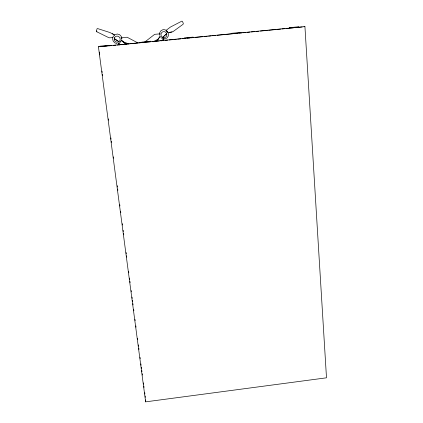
<?xml version="1.0" encoding="UTF-8"?>
<svg xmlns="http://www.w3.org/2000/svg" width="423" height="423" viewBox="0 0 423 423"><rect width="100%" height="100%" fill="white"/><g stroke="black" fill="none" stroke-linecap="round" stroke-linejoin="round"><path stroke-width="0.63" d="M145.634 401.85L98.422 46.757L304.93 26.591L326.498 377.813L145.634 401.85L145.686 399.92M167.809 32.878L173.055 31.603L183.111 24.264L183.318 23.323L182.324 21.266L181.842 21.15L170.511 27.009L165.562 30.747M112.772 37.621L109.578 37.827L108.447 37.504L96.904 31.836L96.502 30.937L97.047 28.759L97.528 28.553L110.017 32.555L114.485 35.009L112.402 33.613M163.178 40.397L163.891 38.593L163.199 40.677M99.722 53.779L99.315 54.916M120.539 41.317L121.607 40.153L126.583 44.415M119.386 44.965L118.281 43.358L118.456 42.998L119.471 44.574M162.987 40.275L163.891 38.593M156.737 41.195L160.222 36.299L156.589 40.999M114.765 34.924L113.137 36.563L112.566 38.847L113.205 41.168L114.876 42.897L117.134 43.585M119.376 43.04L121.004 41.417M162.712 37.346L166.599 33.65M162.733 37.425L166.625 33.724M184.248 37.922L193.131 37.102M144.682 42.099L154.696 34.316L160.248 33.856M161.253 40.857L163.913 38.932M96.904 31.836L96.529 30.921M153.068 41.808L158.191 39.138M231.444 33.311L240.137 32.513M289.723 27.627L289.417 27.707L298.511 26.765L298.178 26.85M296.655 27.707L297.85 27.416M115.151 34.564L117.388 34.025L119.64 34.712L121.301 36.447L121.924 38.752M303.984 26.818L304.93 26.591M100.066 46.731L103.254 46.419M104.053 46.345L107.336 46.022M108.653 45.896L111.942 45.573M113.253 45.446L115.886 45.187M117.197 45.06L120.486 44.738M121.798 44.611L124.431 44.352M125.742 44.225L129.031 43.902M130.347 43.775L137.575 43.067M138.892 42.94L142.181 42.617M143.455 42.496L150.725 41.782M152.037 41.655L159.27 40.952M160.587 40.82L163.87 40.502M165.187 40.37L167.815 40.116M169.131 39.984L172.42 39.667M173.731 39.535L176.359 39.281M177.676 39.154L180.965 38.831M182.276 38.705L185.565 38.382M186.881 38.255L189.89 37.959M190.826 37.869L194.109 37.547M195.426 37.42L202.659 36.711M203.971 36.584L207.259 36.262M208.571 36.135L211.204 35.876M212.515 35.749L215.804 35.426M217.121 35.299L224.349 34.596M225.665 34.464L232.899 33.761M234.21 33.629L237.499 33.311M238.694 33.195L241.797 32.888M242.754 32.798L246.043 32.476M247.36 32.349L249.988 32.09M251.304 31.963L254.588 31.64M255.904 31.514L258.532 31.254M260.436 31.069L267.399 30.387M268.668 30.266L276.256 29.525M277.52 29.399L280.676 29.092M281.94 28.97L285.134 28.658M286.434 28.531L293.583 27.833M294.884 27.707L298.13 27.389M299.077 27.294L302.144 26.998M168.856 32.397L172.008 32.085M165.372 29.816L163.072 29.631L161.015 30.662L159.751 32.619L159.704 35.326M98.422 46.757L98.792 46.858M99.865 46.207L108.854 45.277M129.11 43.971L123.162 41.824M121.655 39.154A1.428 1.364 58.3 0 0 121.105 37.457L127.191 37.266L138.104 43.019M118.281 43.358L121.237 44.764M114.332 38.588L118.958 41.618M114.247 38.673L118.879 41.708M160.745 37.467L162.675 38.805L164.981 38.979L167.043 37.954L168.317 35.992L168.317 33.285M121.443 40.502L125.758 44.262M141.763 42.115L150.773 41.19M99.484 52.061L99.654 53.361M102.012 71.09L102.186 72.402M102.445 74.369L102.62 75.68M108.362 118.911L108.537 120.222M110.884 137.909L111.059 139.215M111.323 141.182L111.498 142.493M113.412 156.901L113.581 158.213M117.24 185.723L117.409 187.035M117.673 188.996L117.848 190.308M119.762 204.721L119.936 206.027M120.629 211.267L120.804 212.579M122.284 223.714L122.459 225.025M123.156 230.265L123.326 231.577M123.59 233.544L123.765 234.85M126.112 252.536L126.287 253.848M126.546 255.815L126.72 257.121M128.634 271.534L128.809 272.846M129.507 278.085L129.681 279.392M129.94 281.358L130.115 282.67M131.156 290.527L131.331 291.838M132.029 297.078L132.203 298.389M132.462 300.356L132.637 301.662M132.896 303.629L133.071 304.941M133.684 309.525L133.853 310.836M134.985 319.349L135.159 320.66M135.857 325.9L136.032 327.212M137.512 338.347L137.686 339.658M138.379 344.898L138.554 346.21M138.813 348.171L138.987 349.483M140.034 357.345L140.209 358.651M140.901 363.891L141.076 365.202M141.34 367.169L141.515 368.481M141.774 370.442L141.948 371.754M142.207 373.721L142.382 375.027M143.429 382.889L143.598 384.2M143.862 386.162L144.037 387.473M144.729 392.713L144.904 394.025M145.168 395.991L145.343 397.297M166.847 30.927A1.443 1.396 75.9 0 1 167.455 32.116M166.376 30.905A2.009 1.946 75.5 0 1 167.127 31.656M166.334 30.8A2.004 1.941 75.5 0 1 167.085 31.551M167.291 32.048A2.004 1.941 75.5 0 1 167.36 32.582M121.068 37.499A1.481 1.412 58.3 0 1 121.486 37.933M121.702 38.498A1.481 1.412 58.3 0 1 121.687 39.09M114.591 37.568L114.21 39.08A3.088 2.94 57.6 0 0 118.72 41.856L119.799 40.777A3.088 2.94 57.6 0 0 118.652 36.579A3.088 2.94 57.6 0 0 114.591 37.568M162.992 37.541L161.713 36.658A3.051 2.95 74.6 0 1 161.956 32.365A3.051 2.95 74.6 0 1 166.133 32.687L166.821 34.11A3.051 2.95 74.6 0 1 162.992 37.541"/></g></svg>
